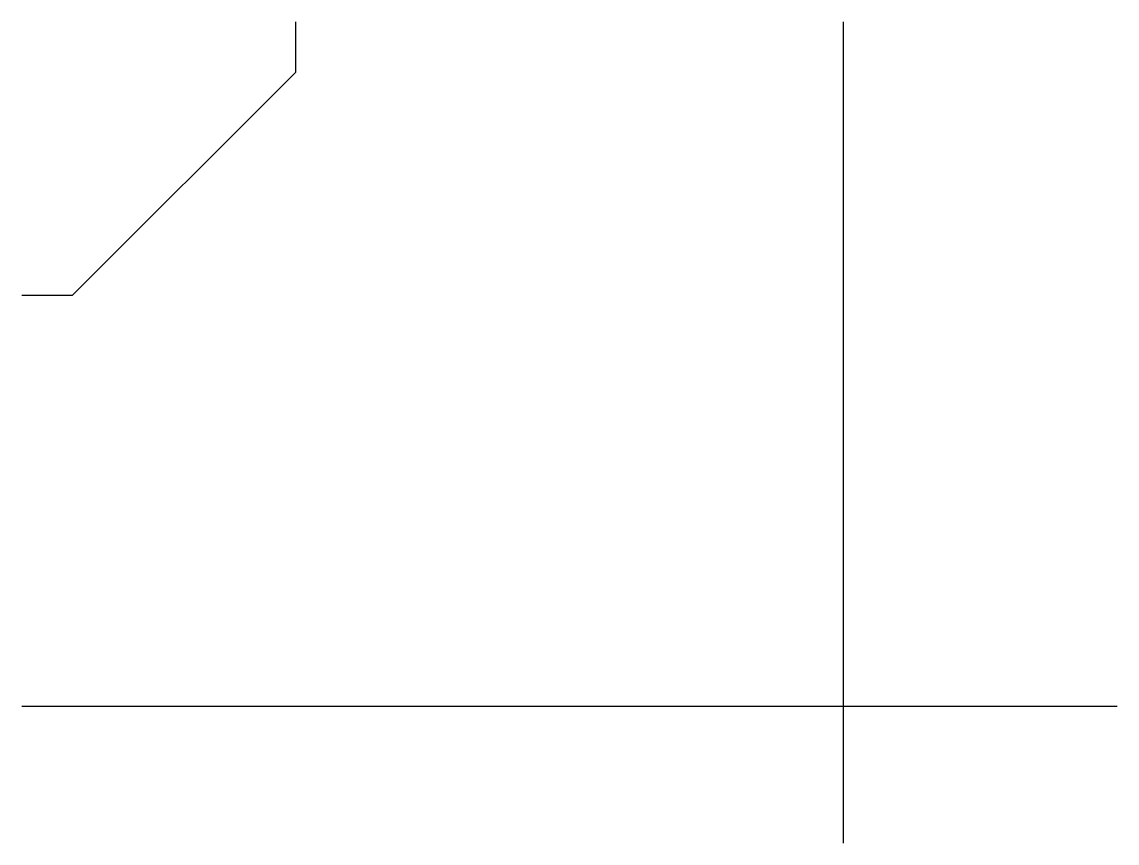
# Model space of a CAD drawing. Units: millimetres at full size, sheet at 1:100. Extents: x -15551 to 8939, y -9612 to 8755.
import ezdxf

# ---------------------------------------------------------------- set-up
doc = ezdxf.new("R2010")
doc.units = ezdxf.units.MM
doc.header["$LTSCALE"] = 100
doc.layers.add('0-0', color=7, linetype='Continuous')

msp = doc.modelspace()

# ---------------------------------------------------------------- linework, layer by layer
at = {"layer": '0-0'}
for p, q in [((-9428.6, 7632.7), (-9428.6, 8755.1)), ((2816.3, 8755.1), (2816.3, -9612.2)), ((-14428.6, 2632.7), (-9428.6, 7632.7)), ((-14428.6, 2632.7), (-15551, 2632.7)), ((-15551, -6551), (8938.8, -6551))]:
    msp.add_line(p, q, dxfattribs=at)

doc.saveas('drawing.dxf')
